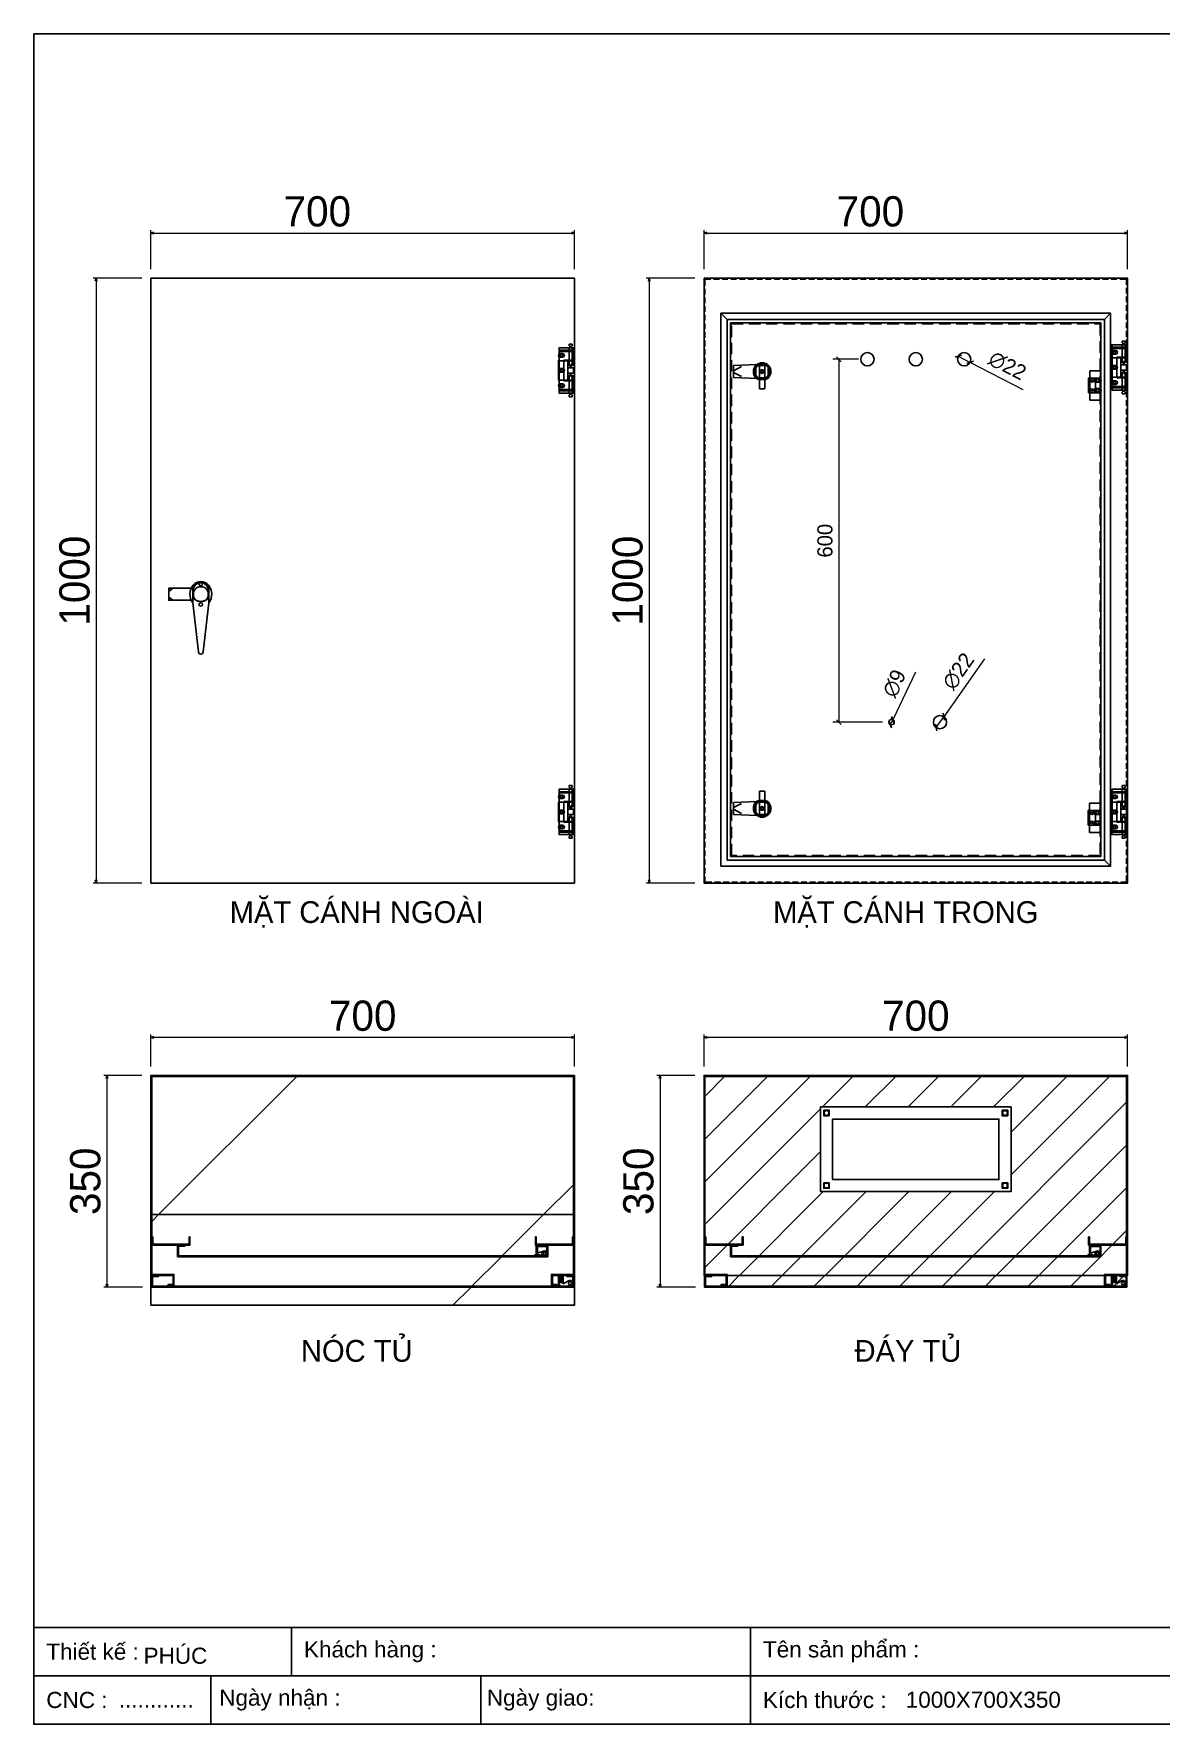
# Model space of a CAD drawing. Header units: millimetres. Extents: x 0 to 3953, y 0 to 2795.
# Drawn here: x 0 to 1863, y 0 to 2795 of the extents above; entities that cross this region are included whole.
import ezdxf

# ---------------------------------------------------------------- set-up
doc = ezdxf.new("R2010")
doc.units = ezdxf.units.MM
doc.linetypes.add('HIDDEN', pattern=[9.525, 6.35, -3.175])
doc.linetypes.add('HIDDEN2', pattern=[4.7625, 3.175, -1.5875])
doc.layers.add('Ghi chu', color=7, linetype='Continuous')
doc.layers.add('HEATER', color=1, linetype='Continuous')
doc.styles.add('Arial', font='arial.ttf')
doc.dimstyles.new('CNC', dxfattribs={"dimtxt": 50, "dimasz": 5, "dimexe": 5, "dimexo": 15, "dimgap": 10, "dimtad": 1, "dimdec": 0, "dimtxsty": 'Standard', "dimblk": 'OPEN30', "dimcen": 10, "dimclrd": 5, "dimclre": 5, "dimclrt": 3, "dimazin": 3, "dimtfac": 1, "dimtdec": 0, "dimtmove": 0, "dimatfit": 3, "dimldrblk": 'ARCHTICK', "dimlwd": 9, "dimlwe": 9})
doc.dimstyles.get("Standard").update_dxf_attribs({"dimtxt": 2.5, "dimasz": 2.5, "dimexe": 1.25, "dimexo": 0.625, "dimtad": 1, "dimcen": 2.5, "dimazin": 3, "dimtfac": 1, "dimtmove": 0, "dimatfit": 3})
pattern_1 = [(45, (0, 0), (-318.2, 318.2), [])]

# ---------------------------------------------------------------- blocks, each defined once
blk = doc.blocks.new('*D1')
at = {"color": 5, "lineweight": 9, "ltscale": 3, "transparency": 16777216}
for p, q in [((193.6, 2405.9), (193.6, 2470.6)), ((198.6, 2465.6), (888.6, 2465.6)), ((893.6, 2405.9), (893.6, 2470.6))]:
    blk.add_line(p, q, dxfattribs=at)
at = {"color": 0, "linetype": 'ByBlock', "lineweight": -2}
for p, q in [((193.6, 2465.6), (198.6, 2467)), ((198.6, 2464.3), (193.6, 2465.6)), ((193.6, 2465.6), (198.6, 2465.6)), ((888.6, 2467), (893.6, 2465.6)), ((893.6, 2465.6), (888.6, 2464.3)), ((893.6, 2465.6), (888.6, 2465.6))]:
    blk.add_line(p, q, dxfattribs=at)
at = {"layer": 'Defpoints', "color": 0, "ltscale": 3, "transparency": 16777216}
for p in [(893.6, 2465.6), (193.6, 2390.9), (893.6, 2390.9)]:
    blk.add_point(p, dxfattribs=at)
at = {"color": 3, "ltscale": 3, "transparency": 16777216, "insert": (468.6, 2501.2), "char_height": 50, "attachment_point": 5}
blk.add_mtext('700', dxfattribs=at)
blk = doc.blocks.new('_ArchTick')
at = {"color": 0, "const_width": 0.15}
blk.add_lwpolyline([(-0.5, -0.5), (0.5, 0.5)], dxfattribs=at)
blk = doc.blocks.new('_Open30')
at = {"color": 0, "linetype": 'ByBlock', "lineweight": -2}
for p, q in [((-1, 0.27), (0, 0)), ((0, 0), (-1, -0.27)), ((0, 0), (-1, 0))]:
    blk.add_line(p, q, dxfattribs=at)
blk = doc.blocks.new('*D2')
at = {"color": 5, "lineweight": 9, "ltscale": 3, "transparency": 16777216}
for p, q in [((178.6, 2390.9), (97.9, 2390.9)), ((102.9, 2385.9), (102.9, 1395.9)), ((178.6, 1390.9), (97.9, 1390.9))]:
    blk.add_line(p, q, dxfattribs=at)
at = {"color": 0, "linetype": 'ByBlock', "lineweight": -2}
for p, q in [((101.5, 2385.9), (102.9, 2390.9)), ((102.9, 2390.9), (104.2, 2385.9)), ((102.9, 2390.9), (102.9, 2385.9)), ((102.9, 1390.9), (101.5, 1395.9)), ((104.2, 1395.9), (102.9, 1390.9)), ((102.9, 1390.9), (102.9, 1395.9))]:
    blk.add_line(p, q, dxfattribs=at)
at = {"layer": 'Defpoints', "color": 0, "ltscale": 3, "transparency": 16777216}
for p in [(193.6, 2390.9), (102.9, 1390.9), (193.6, 1390.9)]:
    blk.add_point(p, dxfattribs=at)
at = {"color": 3, "ltscale": 3, "transparency": 16777216, "insert": (67.4, 1890.9), "char_height": 50, "attachment_point": 5, "rotation": 90}
blk.add_mtext('1000', dxfattribs=at)
blk = doc.blocks.new('MS308-2-1')
at = {"color": 1}
for p, q in [((-53, 4.6), (-46, 10)), ((-13.3, -14.2), (-13.3, 6.7)), ((-12.3, 6.7), (-12.3, -6.9)), ((12.3, 6.7), (12.3, -6.9)), ((13.3, 6.7), (13.3, -14.2)), ((-53, -4.6), (-46, -10)), ((-4, -95), (-13.3, -14.2)), ((13.3, -14.2), (4, -95))]:
    blk.add_line(p, q, dxfattribs=at)
blk.add_lwpolyline([(-15.8, -10), (-53, -10), (-53, 10), (-15.8, 10)], dxfattribs=at)
for centre, radius, start, end in [((0, 6.7), 13.3, 0, 180), ((0, 6.7), 12.3, 0, 180), ((0, 5.9), 17.7, 226.184, 313.816), ((0, -95), 4, 180, 0)]:
    blk.add_arc(centre, radius, start, end, dxfattribs=at)
blk.add_ellipse((0, 0), major_axis=(0, 21), ratio=0.857143, start_param=3.972003, end_param=8.594367, dxfattribs=at)
blk = doc.blocks.new('HL011-1-1')
at = {"color": 1}
for p, q in [((24, 70), (2, 70)), ((21.65, 81), (16.65, 81)), ((16.65, 81), (16.65, 78)), ((17.65, 78), (16.65, 78)), ((16.65, 75), (16.65, 49)), ((17.65, 75), (16.65, 75)), ((17.65, 75), (17.65, 78)), ((21.65, 78), (20.65, 78)), ((20.65, 75), (20.65, 78)), ((20.65, 75), (21.65, 75)), ((21.65, 78), (21.65, 81)), ((21.65, 49), (21.65, 75)), ((8, 54.5), (8, 20.5)), ((8, 54.5), (24, 54.5)), ((14.3, 53.5), (14.3, 21.5)), ((14.3, 46.5), (24, 46.5)), ((24, 42), (14.3, 42)), ((24, 33), (14.3, 33)), ((14.3, 28.5), (24, 28.5)), ((16.65, 49), (18.15, 44)), ((16.65, 26), (18.15, 31)), ((18.15, 44), (20.15, 44)), ((18.15, 31), (20.15, 31)), ((21.65, 49), (20.15, 44)), ((21.65, 26), (20.15, 31)), ((24, 5), (2, 5)), ((8, 20.5), (24, 20.5)), ((16.65, 0), (16.65, 26)), ((21.65, 26), (21.65, 0)), ((17.65, 0), (16.65, 0)), ((16.65, -6), (16.65, -3)), ((17.65, -3), (16.65, -3)), ((21.65, -6), (16.65, -6)), ((17.65, 0), (17.65, -3)), ((20.65, 0), (20.65, -3)), ((20.65, 0), (21.65, 0)), ((21.65, -3), (20.65, -3)), ((21.65, -3), (21.65, -6))]:
    blk.add_line(p, q, dxfattribs=at)
for points in [[(24, 20.5), (24, 0), (0, 0), (0, 75), (24, 75), (24, 54.5)], [(24, 28.5), (24, 21.5), (-1, 21.5), (-1, 53.5), (24, 53.5), (24, 46.5)], [(24, 42), (24, 33)]]:
    blk.add_lwpolyline(points, dxfattribs=at)
for points in [[(2, 71), (24, 71), (24, 69), (2, 69)], [(2, 4), (24, 4), (24, 6), (2, 6)]]:
    blk.add_lwpolyline(points, close=True, dxfattribs=at)
for centre in [(4, 62.5), (4, 37.5), (4, 12.5)]:
    blk.add_circle(centre, 2, dxfattribs=at)
blk = doc.blocks.new('*D3')
at = {"color": 5, "lineweight": 9, "ltscale": 3, "transparency": 16777216}
for p, q in [((1107.8, 2405.9), (1107.8, 2470.6)), ((1112.8, 2465.6), (1802.8, 2465.6)), ((1807.8, 2405.9), (1807.8, 2470.6))]:
    blk.add_line(p, q, dxfattribs=at)
at = {"color": 0, "linetype": 'ByBlock', "lineweight": -2}
for p, q in [((1107.8, 2465.6), (1112.8, 2467)), ((1112.8, 2464.3), (1107.8, 2465.6)), ((1107.8, 2465.6), (1112.8, 2465.6)), ((1802.8, 2467), (1807.8, 2465.6)), ((1807.8, 2465.6), (1802.8, 2464.3)), ((1807.8, 2465.6), (1802.8, 2465.6))]:
    blk.add_line(p, q, dxfattribs=at)
at = {"layer": 'Defpoints', "color": 0, "ltscale": 3, "transparency": 16777216}
for p in [(1807.8, 2465.6), (1107.8, 2390.9), (1807.8, 2390.9)]:
    blk.add_point(p, dxfattribs=at)
at = {"color": 3, "ltscale": 3, "transparency": 16777216, "insert": (1382.8, 2501.2), "char_height": 50, "attachment_point": 5}
blk.add_mtext('700', dxfattribs=at)
blk = doc.blocks.new('*D4')
at = {"color": 5, "lineweight": 9, "ltscale": 3, "transparency": 16777216}
for p, q in [((1092.8, 2390.9), (1012.1, 2390.9)), ((1017.1, 2385.9), (1017.1, 1395.9)), ((1092.8, 1390.9), (1012.1, 1390.9))]:
    blk.add_line(p, q, dxfattribs=at)
at = {"color": 0, "linetype": 'ByBlock', "lineweight": -2}
for p, q in [((1015.7, 2385.9), (1017.1, 2390.9)), ((1017.1, 2390.9), (1018.4, 2385.9)), ((1017.1, 2390.9), (1017.1, 2385.9)), ((1017.1, 1390.9), (1015.7, 1395.9)), ((1018.4, 1395.9), (1017.1, 1390.9)), ((1017.1, 1390.9), (1017.1, 1395.9))]:
    blk.add_line(p, q, dxfattribs=at)
at = {"layer": 'Defpoints', "color": 0, "ltscale": 3, "transparency": 16777216}
for p in [(1107.8, 2390.9), (1017.1, 1390.9), (1107.8, 1390.9)]:
    blk.add_point(p, dxfattribs=at)
at = {"color": 3, "ltscale": 3, "transparency": 16777216, "insert": (981.5, 1890.9), "char_height": 50, "attachment_point": 5, "rotation": 90}
blk.add_mtext('1000', dxfattribs=at)
blk = doc.blocks.new('HL011-1-2')
h = blk.add_hatch()
h.set_pattern_fill('ANSI31', color=2, scale=0.5, style=0)
h.paths.add_polyline_path([(6, 12), (2, 12), (2, 0), (6, 0)])
at = {"color": 1}
for p, q in [((3, 18), (0, 13)), ((0, 0), (0, 13)), ((8, 0), (0, 0)), ((19.1, 18), (3, 18)), ((8, 14), (8, 0)), ((8, 14), (16.7, 9))]:
    blk.add_line(p, q, dxfattribs=at)
blk.add_lwpolyline([(1.8, 16), (-1, 16), (-1, 18), (3, 18)], dxfattribs=at)
at = {"color": 2}
blk.add_lwpolyline([(2, 0), (2, 12), (6, 12), (6, 0)], dxfattribs=at)
at = {"color": 1}
blk.add_circle((19.1, 13.2), 2.5, dxfattribs=at)
blk.add_arc((19.1, 13.2), 4.85, 239.9368, 90, dxfattribs=at)
blk = doc.blocks.new('*D7')
at = {"color": 5, "lineweight": 9, "ltscale": 3, "transparency": 16777216}
for p, q in [((193.6, 1087.7), (193.6, 1140.7)), ((888.6, 1135.7), (198.6, 1135.7)), ((893.6, 1087.7), (893.6, 1140.7))]:
    blk.add_line(p, q, dxfattribs=at)
at = {"color": 0, "linetype": 'ByBlock', "lineweight": -2}
for p, q in [((193.6, 1135.7), (198.6, 1137)), ((198.6, 1134.3), (193.6, 1135.7)), ((193.6, 1135.7), (198.6, 1135.7)), ((888.6, 1137), (893.6, 1135.7)), ((893.6, 1135.7), (888.6, 1134.3)), ((893.6, 1135.7), (888.6, 1135.7))]:
    blk.add_line(p, q, dxfattribs=at)
at = {"layer": 'Defpoints', "color": 0, "ltscale": 3, "transparency": 16777216}
for p in [(193.6, 1135.7), (193.6, 1072.7), (893.6, 1072.7)]:
    blk.add_point(p, dxfattribs=at)
at = {"color": 3, "ltscale": 3, "transparency": 16777216, "insert": (543.6, 1171.2), "char_height": 50, "attachment_point": 5}
blk.add_mtext('700', dxfattribs=at)
blk = doc.blocks.new('HL036-1-2')
at = {"layer": 'Ghi chu', "color": 1}
for p, q in [((-3, 17.8), (-18.9, 17.8)), ((-18.9, 15.8), (-18.9, 17.8)), ((-12.1, 15.8), (-18.9, 15.8)), ((-16.4, 1), (-16.4, 14)), ((-15.6, 15), (-3.9, 17.7)), ((0, 0), (-15.4, 0)), ((-14.4, 3), (-14.4, 11.9)), ((0, 2), (-13.4, 2)), ((-13.1, 12.8), (-4.3, 9.8)), ((-6.2, 2), (-6.2, 0)), ((-1.2, 2), (-1.2, 0)), ((0, 0), (0, 2))]:
    blk.add_line(p, q, dxfattribs=at)
for radius in [4.1, 2.1]:
    blk.add_circle((-3, 13.7), radius, dxfattribs=at)
for centre, start, end in [((-15.4, 14), 102.9616, 180), ((-15.4, 1), 180, 270), ((-13.4, 11.9), 71.3254, 180), ((-13.4, 3), 180, 270)]:
    blk.add_arc(centre, 1, start, end, dxfattribs=at)
blk = doc.blocks.new('KHUNG CHUẨN')
at = {"color": 7}
for p, q in [((19889.2, -28535.2), (16919.2, -28535.2)), ((17239.2, -28535.2), (17239.2, -28595.2)), ((17809.2, -28535.2), (17809.2, -28655.2)), ((18939.2, -28595.2), (16919.2, -28595.2)), ((17139.2, -28595.2), (17139.2, -28655.2)), ((17474.2, -28595.2), (17474.2, -28655.2))]:
    blk.add_line(p, q, dxfattribs=at)
blk.add_lwpolyline([(16919.2, -26555.2), (19889.2, -26555.2), (19889.2, -28655.2), (16919.2, -28655.2)], close=True, dxfattribs=at)
at = {"color": 2, "char_height": 20, "attachment_point": 4, "style": 'Arial'}
for s, insert, width in [('  Thiết kế :', (16919.2, -28565.2), 917.634), ('  Khách hàng :', (17239.2, -28565.2), 917.634), ('  Tên sản phẩm :', (17809.2, -28565.2), 917.634), ('  CNC :', (16919.2, -28625.2), 917.634), ('  Ngày nhận :', (17134, -28625.2), 556.651), ('  Ngày giao:', (17466.3, -28625.2), 556.651), ('  Kích thước :', (17809.2, -28625.2), 917.634)]:
    blk.add_mtext(s, dxfattribs=dict(at, insert=insert, width=width))
at = {"color": 3, "style": 'Arial'}
for tag, p in [('#01', (17055.6, -28580.1)), ('#02', (17431.4, -28580.1)), ('#03', (18030.6, -28580.1)), ('#08', (18751.7, -28580.1)), ('#10', (19064.8, -28580.1)), ('#04', (17024.8, -28634.6)), ('#05', (17308.5, -28633)), ('#06', (17632.7, -28633.7)), ('#07', (18002, -28634.7)), ('#09', (18753.8, -28632.6)), ('#11', (19060.3, -28625.7)), ('#12', (19806.5, -28628.9))]:
    blk.add_attdef(tag, p, '', height=20, dxfattribs=at)
blk = doc.blocks.new('SDGFGHGHG')
at = {"layer": 'HEATER'}
for p, q in [((860892.9, 570780.5), (860931.6, 570782)), ((860892.9, 570760.5), (860892.9, 570780.5)), ((860892.9, 570771.9), (860906.3, 570778.7)), ((860892.9, 570769.1), (860906.3, 570762.4)), ((860892.9, 570760.5), (860931.6, 570759.1)), ((860935.9, 570742), (860935.9, 570784.3)), ((860937.5, 570771.3), (860939.5, 570771.3)), ((860937.5, 570769.8), (860939.5, 570769.8)), ((860939.5, 570773.5), (860939.5, 570771.3)), ((860939.5, 570769.8), (860939.5, 570767.6)), ((860941.3, 570773.5), (860941.3, 570771.3)), ((860941.3, 570771.3), (860943.4, 570771.3)), ((860941.3, 570769.8), (860941.3, 570767.6)), ((860941.3, 570769.8), (860943.4, 570769.8)), ((860944.9, 570742), (860944.9, 570784.3)), ((860935.9, 570742), (860944.9, 570742))]:
    blk.add_line(p, q, dxfattribs=at)
blk.add_circle((860940.4, 570770.5), 3.08, dxfattribs=at)
blk.add_arc((860940.4, 570770.5), 14.5, 288.08, 251.92, dxfattribs=at)
blk = doc.blocks.new('SĐFHGGH')
at = {"layer": 'HEATER'}
for points in [[(860928.8, 570702.4), (860927.4, 570702.4), (860927.4, 570708.4), (860928.8, 570708.4)], [(860943.4, 570717), (860943.4, 570718.4), (860937.4, 570718.4), (860937.4, 570717)], [(860952.1, 570702.4), (860953.4, 570702.4), (860953.4, 570708.4), (860952.1, 570708.4)], [(860943.4, 570693.8), (860943.4, 570692.4), (860937.4, 570692.4), (860937.4, 570693.8)]]:
    blk.add_lwpolyline(points, dxfattribs=at)
for start, end in [(104.4775, 165.5225), (14.4775, 75.5225), (194.4775, 255.5225), (284.4775, 345.5225)]:
    blk.add_arc((860940.4, 570705.4), 12, start, end, dxfattribs=at)
blk = doc.blocks.new('MS722')
for name, p in [('SDGFGHGHG', (-860940.4, -570770.5)), ('SĐFHGGH', (-860940.4, -570705.4))]:
    blk.add_blockref(name, p)
blk = doc.blocks.new('ovan6x9')
at = {"color": 2}
for p, q in [((2, 6), (8, 6)), ((2, 0), (8, 0))]:
    blk.add_line(p, q, dxfattribs=at)
for centre, start, end in [((2, 3), 90, 270), ((8, 3), 270, 90)]:
    blk.add_arc(centre, 3, start, end, dxfattribs=at)
blk = doc.blocks.new('HL036-1-1')
at = {"color": 1}
blk.add_line((9.5, 36.2), (9.5, 12.2), dxfattribs=at)
for points in [[(-2.5, 12.2), (17.5, 12.2), (17.5, 36.2), (-2.5, 36.2)], [(0, 48.5), (17.5, 48.5), (17.5, 0), (0, 0)]]:
    blk.add_lwpolyline(points, close=True, dxfattribs=at)
for centre, radius in [((3.5, 31.8), 2), ((12.7, 32.5), 2.5), ((3.5, 16.8), 2), ((12.7, 16), 2.5)]:
    blk.add_circle(centre, radius, dxfattribs=at)
blk = doc.blocks.new('*D10')
at = {"color": 5, "lineweight": 9, "ltscale": 3, "transparency": 16777216}
for p, q in [((178.6, 1072.7), (115.8, 1072.7)), ((120.8, 1067.7), (120.8, 727.7)), ((179.6, 722.7), (115.8, 722.7))]:
    blk.add_line(p, q, dxfattribs=at)
at = {"color": 0, "linetype": 'ByBlock', "lineweight": -2}
for p, q in [((119.5, 1067.7), (120.8, 1072.7)), ((120.8, 1072.7), (122.2, 1067.7)), ((120.8, 1072.7), (120.8, 1067.7)), ((120.8, 722.7), (119.5, 727.7)), ((122.2, 727.7), (120.8, 722.7)), ((120.8, 722.7), (120.8, 727.7))]:
    blk.add_line(p, q, dxfattribs=at)
at = {"layer": 'Defpoints', "color": 0, "ltscale": 3, "transparency": 16777216}
for p in [(193.6, 1072.7), (120.8, 722.7), (194.6, 722.7)]:
    blk.add_point(p, dxfattribs=at)
at = {"color": 3, "ltscale": 3, "transparency": 16777216, "insert": (85.3, 897.7), "char_height": 50, "attachment_point": 5, "rotation": 90}
blk.add_mtext('350', dxfattribs=at)
blk = doc.blocks.new('*D11')
at = {"color": 5, "lineweight": 9, "ltscale": 3, "transparency": 16777216}
for p, q in [((1107.8, 1087.7), (1107.8, 1140.7)), ((1802.8, 1135.7), (1112.8, 1135.7)), ((1807.8, 1087.7), (1807.8, 1140.7))]:
    blk.add_line(p, q, dxfattribs=at)
at = {"color": 0, "linetype": 'ByBlock', "lineweight": -2}
for p, q in [((1107.8, 1135.7), (1112.8, 1137)), ((1112.8, 1134.3), (1107.8, 1135.7)), ((1107.8, 1135.7), (1112.8, 1135.7)), ((1802.8, 1137), (1807.8, 1135.7)), ((1807.8, 1135.7), (1802.8, 1134.3)), ((1807.8, 1135.7), (1802.8, 1135.7))]:
    blk.add_line(p, q, dxfattribs=at)
at = {"layer": 'Defpoints', "color": 0, "ltscale": 3, "transparency": 16777216}
for p in [(1107.8, 1135.7), (1107.8, 1072.7), (1807.8, 1072.7)]:
    blk.add_point(p, dxfattribs=at)
at = {"color": 3, "ltscale": 3, "transparency": 16777216, "insert": (1457.8, 1171.2), "char_height": 50, "attachment_point": 5}
blk.add_mtext('700', dxfattribs=at)
blk = doc.blocks.new('*D12')
at = {"color": 5, "lineweight": 9, "ltscale": 3, "transparency": 16777216}
for p, q in [((1092.8, 1072.7), (1030, 1072.7)), ((1035, 1067.7), (1035, 727.7)), ((1093.8, 722.7), (1030, 722.7))]:
    blk.add_line(p, q, dxfattribs=at)
at = {"color": 0, "linetype": 'ByBlock', "lineweight": -2}
for p, q in [((1033.7, 1067.7), (1035, 1072.7)), ((1035, 1072.7), (1036.3, 1067.7)), ((1035, 1072.7), (1035, 1067.7)), ((1035, 722.7), (1033.7, 727.7)), ((1036.3, 727.7), (1035, 722.7)), ((1035, 722.7), (1035, 727.7))]:
    blk.add_line(p, q, dxfattribs=at)
at = {"layer": 'Defpoints', "color": 0, "ltscale": 3, "transparency": 16777216}
for p in [(1107.8, 1072.7), (1035, 722.7), (1108.8, 722.7)]:
    blk.add_point(p, dxfattribs=at)
at = {"color": 3, "ltscale": 3, "transparency": 16777216, "insert": (999.5, 897.7), "char_height": 50, "attachment_point": 5, "rotation": 90}
blk.add_mtext('350', dxfattribs=at)
blk = doc.blocks.new('*D15')
at = {"color": 0, "linetype": 'ByBlock', "lineweight": -2}
for p, q in [((1522.6, 2260.3), (1533.4, 2263.7)), ((1552.9, 2253.6), (1542.1, 2250.1))]:
    blk.add_line(p, q, dxfattribs=at)
at = {"color": 5, "lineweight": 9, "ltscale": 3, "transparency": 16777216}
for p in [(1528, 2262), (1635.1, 2206.2)]:
    blk.add_line(p, (1547.5, 2251.8), dxfattribs=at)
at = {"layer": 'Defpoints', "color": 0, "ltscale": 3, "transparency": 16777216}
for p in [(1528, 2262), (1547.5, 2251.8)]:
    blk.add_point(p, dxfattribs=at)
at = {"color": 3, "ltscale": 3, "transparency": 16777216, "insert": (1609.2, 2246.2), "char_height": 25, "attachment_point": 5, "rotation": 332.4991}
blk.add_mtext('∅22', dxfattribs=at)
blk = doc.blocks.new('*D16')
at = {"color": 5, "lineweight": 9, "ltscale": 3, "transparency": 16777216}
for p in [(1571.2, 1761.4), (1491.4, 1647.9)]:
    blk.add_line(p, (1504.1, 1665.9), dxfattribs=at)
at = {"color": 0, "linetype": 'ByBlock', "lineweight": -2}
for p, q in [((1492.4, 1642.4), (1490.5, 1653.5)), ((1503.1, 1671.5), (1505.1, 1660.4))]:
    blk.add_line(p, q, dxfattribs=at)
at = {"layer": 'Defpoints', "color": 0, "ltscale": 3, "transparency": 16777216}
for p in [(1504.1, 1665.9), (1491.4, 1647.9)]:
    blk.add_point(p, dxfattribs=at)
at = {"color": 3, "ltscale": 3, "transparency": 16777216, "insert": (1528.2, 1741.1), "char_height": 25, "attachment_point": 5, "rotation": 54.9128}
blk.add_mtext('∅22', dxfattribs=at)
blk = doc.blocks.new('*D17')
at = {"color": 5, "lineweight": 9, "ltscale": 3, "transparency": 16777216}
for p in [(1457.1, 1739.6), (1415.8, 1652.9)]:
    blk.add_line(p, (1419.7, 1661), dxfattribs=at)
at = {"color": 0, "linetype": 'ByBlock', "lineweight": -2}
for p, q in [((1417.7, 1647.5), (1413.9, 1658.2)), ((1417.8, 1666.3), (1421.6, 1655.7))]:
    blk.add_line(p, q, dxfattribs=at)
at = {"layer": 'Defpoints', "color": 0, "ltscale": 3, "transparency": 16777216}
for p in [(1415.8, 1652.9), (1419.7, 1661)]:
    blk.add_point(p, dxfattribs=at)
at = {"color": 3, "ltscale": 3, "transparency": 16777216, "insert": (1422.3, 1720.9), "char_height": 25, "attachment_point": 5, "rotation": 64.5324}
blk.add_mtext('∅9', dxfattribs=at)
blk = doc.blocks.new('*D18')
at = {"color": 5, "lineweight": 9, "ltscale": 3, "transparency": 16777216}
for p, q in [((1362.8, 2256.9), (1320.5, 2256.9)), ((1330.5, 2256.9), (1330.5, 1656.9)), ((1402.8, 1656.9), (1320.5, 1656.9))]:
    blk.add_line(p, q, dxfattribs=at)
at = {"color": 0, "linetype": 'ByBlock', "lineweight": -2}
for p, q in [((1334.5, 2252.9), (1326.5, 2260.9)), ((1326.5, 1660.9), (1334.5, 1652.9))]:
    blk.add_line(p, q, dxfattribs=at)
at = {"layer": 'Defpoints', "color": 0, "ltscale": 3, "transparency": 16777216}
for p in [(1377.8, 2256.9), (1330.5, 1656.9), (1417.8, 1656.9)]:
    blk.add_point(p, dxfattribs=at)
at = {"color": 3, "ltscale": 3, "transparency": 16777216, "insert": (1307.7, 1956.9), "char_height": 25, "attachment_point": 5, "rotation": 90}
blk.add_mtext('600', dxfattribs=at)

msp = doc.modelspace()

# ---------------------------------------------------------------- hatches: boundary and pattern name
at = {"ltscale": 3}
h = msp.add_hatch(dxfattribs=at)
h.set_pattern_fill('ANSI31', color=256, scale=60, style=0)
h.set_pattern_definition(pattern_1)
h.paths.add_polyline_path([(195.07, 842.652), (892.07, 842.652), (892.07, 1071.152), (195.07, 1071.152)])
h = msp.add_hatch(dxfattribs=at)
h.set_pattern_fill('ANSI31', color=256, scale=20, style=0)
h.set_pattern_definition([(45, (0, 0), (-35.3553, 35.3553), [])])
h.paths.add_polyline_path([(1107.757, 742.152), (1807.757, 742.152), (1807.757, 1072.652), (1107.757, 1072.652)])
h.paths.add_polyline_path([(1300.257, 1020.652), (1300.257, 880.652), (1615.257, 880.652), (1615.257, 1020.652)], flags=0)
h = msp.add_hatch(dxfattribs=at)
h.set_pattern_fill('ANSI31', color=256, scale=60, style=0)
h.set_pattern_definition(pattern_1)
h.paths.add_polyline_path([(893.57, 692.652), (893.57, 742.152), (857.07, 742.152), (857.07, 727.152), (865.07, 727.152), (865.07, 725.652), (855.57, 725.652), (855.57, 743.652), (892.07, 743.652), (892.07, 842.652), (195.07, 842.652), (195.07, 805.652), (196.57, 805.652), (196.57, 793.652), (256.57, 793.652), (256.57, 805.652), (258.07, 805.652), (258.07, 792.152), (249.07, 792.152), (249.07, 790.352), (239.07, 790.352), (239.07, 774.352), (848.07, 774.352), (848.07, 790.352), (838.07, 790.352), (838.07, 791.852), (849.57, 791.852), (849.57, 772.852), (237.57, 772.852), (237.57, 792.152), (195.07, 792.152), (195.07, 743.652), (231.57, 743.652), (231.57, 725.652), (222.07, 725.652), (222.07, 727.152), (230.07, 727.152), (230.07, 742.152), (193.57, 742.152), (193.57, 692.652)])
h.paths.add_polyline_path([(194.57, 722.652), (194.57, 741.652), (206.07, 741.652), (206.07, 740.152), (196.07, 740.152), (196.07, 724.152), (891.07, 724.152), (891.07, 740.152), (881.07, 740.152), (881.07, 741.652), (892.57, 741.652), (892.57, 722.652)], flags=16)
h = msp.add_hatch(dxfattribs=at)
h.set_pattern_fill('ANSI31', color=6, scale=20, angle=90, style=0)
h.set_pattern_definition([(225, (0, 0), (35.3553, -35.3553), [])])
h.paths.add_polyline_path([(1108.757, 741.652), (1806.757, 741.652), (1806.757, 722.652), (1108.757, 722.652)])

# ---------------------------------------------------------------- linework, layer by layer
for p, q in [((1135.757, 2332.929), (1145.757, 2322.929)), ((1769.757, 2322.929), (1779.757, 2332.929)), ((1769.757, 1428.929), (1779.757, 1418.929)), ((193.57, 842.652), (893.57, 842.652))]:
    msp.add_line(p, q, dxfattribs=at)
for points in [[(193.57, 2390.929), (893.57, 2390.929), (893.57, 1390.929), (193.57, 1390.929)], [(1107.757, 2390.929), (1807.757, 2390.929), (1807.757, 1390.929), (1107.757, 1390.929)], [(1135.757, 2332.929), (1779.757, 2332.929), (1779.757, 1418.929), (1135.757, 1418.929)], [(1145.757, 2322.929), (1769.757, 2322.929), (1769.757, 1428.929), (1145.757, 1428.929)], [(193.57, 692.652), (893.57, 692.652), (893.57, 1072.652), (193.57, 1072.652)], [(1107.757, 742.152), (1807.757, 742.152), (1807.757, 1072.652), (1107.757, 1072.652)], [(1108.757, 741.652), (1806.757, 741.652), (1806.757, 722.652), (1108.757, 722.652)]]:
    msp.add_lwpolyline(points, close=True, dxfattribs=at)
at = {"linetype": 'HIDDEN2', "ltscale": 3}
msp.add_lwpolyline([(1109.257, 2389.429), (1806.257, 2389.429), (1806.257, 1392.429), (1109.257, 1392.429)], close=True, dxfattribs=at)
at = {"color": 6, "ltscale": 3}
msp.add_lwpolyline([(1151.757, 2316.929), (1763.757, 2316.929), (1763.757, 1434.929), (1151.757, 1434.929)], close=True, dxfattribs=at)
at = {"color": 6, "linetype": 'HIDDEN', "ltscale": 3}
msp.add_lwpolyline([(1153.257, 2315.429), (1762.257, 2315.429), (1762.257, 1436.429), (1153.257, 1436.429)], close=True, dxfattribs=at)
at = {"color": 2}
for points in [[(874.07, 2260.429, 1), (874.07, 2266.429), (870.07, 2266.429, 1), (870.07, 2260.429)], [(1788.257, 2265.429, 1), (1788.257, 2271.429), (1784.257, 2271.429, 1), (1784.257, 2265.429)], [(874.07, 2235.429, 1), (874.07, 2241.429), (870.07, 2241.429, 1), (870.07, 2235.429)], [(1788.257, 2240.429, 1), (1788.257, 2246.429), (1784.257, 2246.429, 1), (1784.257, 2240.429)], [(874.07, 2210.429, 1), (874.07, 2216.429), (870.07, 2216.429, 1), (870.07, 2210.429)], [(1788.257, 2215.429, 1), (1788.257, 2221.429), (1784.257, 2221.429, 1), (1784.257, 2215.429)], [(874.07, 1536.429, -1), (874.07, 1530.429), (870.07, 1530.429, -1), (870.07, 1536.429)], [(874.07, 1511.429, -1), (874.07, 1505.429), (870.07, 1505.429, -1), (870.07, 1511.429)], [(1788.257, 1536.429, -1), (1788.257, 1530.429), (1784.257, 1530.429, -1), (1784.257, 1536.429)], [(1788.257, 1511.429, -1), (1788.257, 1505.429), (1784.257, 1505.429, -1), (1784.257, 1511.429)], [(874.07, 1486.429, -1), (874.07, 1480.429), (870.07, 1480.429, -1), (870.07, 1486.429)], [(1788.257, 1486.429, -1), (1788.257, 1480.429), (1784.257, 1480.429, -1), (1784.257, 1486.429)]]:
    msp.add_lwpolyline(points, format="xyb", close=True, dxfattribs=at)
at = {"color": 2, "ltscale": 3}
for points in [[(1193.507, 2246.879), (1214.007, 2246.879), (1214.007, 2226.379), (1193.507, 2226.379)], [(1193.507, 1503.979), (1214.007, 1503.979), (1214.007, 1524.479), (1193.507, 1524.479)]]:
    msp.add_lwpolyline(points, close=True, dxfattribs=at)
at = {"color": 7}
for points in [[(865.07, 727.152), (857.07, 727.152), (857.07, 742.152), (893.57, 742.152), (893.57, 1072.652), (193.57, 1072.652), (193.57, 742.152), (230.07, 742.152), (230.07, 727.152), (222.07, 727.152), (222.07, 725.652), (231.57, 725.652), (231.57, 743.652), (195.07, 743.652), (195.07, 1071.152), (892.07, 1071.152), (892.07, 743.652), (855.57, 743.652), (855.57, 725.652), (865.07, 725.652)], [(1779.257, 727.152), (1771.257, 727.152), (1771.257, 742.152), (1807.757, 742.152), (1807.757, 1072.652), (1107.757, 1072.652), (1107.757, 742.152), (1144.257, 742.152), (1144.257, 727.152), (1136.257, 727.152), (1136.257, 725.652), (1145.757, 725.652), (1145.757, 743.652), (1109.257, 743.652), (1109.257, 1071.152), (1806.257, 1071.152), (1806.257, 743.652), (1769.757, 743.652), (1769.757, 725.652), (1779.257, 725.652)], [(1300.257, 1020.652), (1615.257, 1020.652), (1615.257, 880.652), (1300.257, 880.652)]]:
    msp.add_lwpolyline(points, close=True, dxfattribs=at)
at = {"color": 2}
for points in [[(1314.757, 1006.152), (1305.757, 1006.152), (1305.757, 1015.152), (1314.757, 1015.152)], [(1600.757, 1006.152), (1609.757, 1006.152), (1609.757, 1015.152), (1600.757, 1015.152)], [(1320.257, 1000.652), (1595.257, 1000.652), (1595.257, 900.652), (1320.257, 900.652)], [(1314.757, 895.152), (1305.757, 895.152), (1305.757, 886.152), (1314.757, 886.152)], [(1600.757, 895.152), (1609.757, 895.152), (1609.757, 886.152), (1600.757, 886.152)]]:
    msp.add_lwpolyline(points, close=True, dxfattribs=at)
at = {"color": 3}
for points in [[(196.57, 805.652), (196.57, 793.652), (256.57, 793.652), (256.57, 805.652), (258.07, 805.652), (258.07, 792.152), (195.07, 792.152), (195.07, 805.652)], [(890.57, 805.652), (890.57, 793.652), (830.57, 793.652), (830.57, 805.652), (829.07, 805.652), (829.07, 792.152), (892.07, 792.152), (892.07, 805.652)], [(1110.757, 805.652), (1110.757, 793.652), (1170.757, 793.652), (1170.757, 805.652), (1172.257, 805.652), (1172.257, 792.152), (1109.257, 792.152), (1109.257, 805.652)], [(1804.757, 805.652), (1804.757, 793.652), (1744.757, 793.652), (1744.757, 805.652), (1743.257, 805.652), (1743.257, 792.152), (1806.257, 792.152), (1806.257, 805.652)]]:
    msp.add_lwpolyline(points, close=True, dxfattribs=at)
at = {"color": 6}
for points in [[(838.07, 790.352), (848.07, 790.352), (848.07, 774.352), (239.07, 774.352), (239.07, 790.352), (249.07, 790.352), (249.07, 791.852), (237.57, 791.852), (237.57, 772.852), (849.57, 772.852), (849.57, 791.852), (838.07, 791.852)], [(1752.257, 790.352), (1762.257, 790.352), (1762.257, 774.352), (1153.257, 774.352), (1153.257, 790.352), (1163.257, 790.352), (1163.257, 791.852), (1151.757, 791.852), (1151.757, 772.852), (1763.757, 772.852), (1763.757, 791.852), (1752.257, 791.852)], [(881.07, 740.152), (891.07, 740.152), (891.07, 724.152), (196.07, 724.152), (196.07, 740.152), (206.07, 740.152), (206.07, 741.652), (194.57, 741.652), (194.57, 722.652), (892.57, 722.652), (892.57, 741.652), (881.07, 741.652)], [(1795.257, 740.152), (1805.257, 740.152), (1805.257, 724.152), (1110.257, 724.152), (1110.257, 740.152), (1120.257, 740.152), (1120.257, 741.652), (1108.757, 741.652), (1108.757, 722.652), (1806.757, 722.652), (1806.757, 741.652), (1795.257, 741.652)]]:
    msp.add_lwpolyline(points, close=True, dxfattribs=at)
at = {"color": 2, "ltscale": 3}
for centre, radius in [((1377.757, 2256.929), 11), ((1457.757, 2256.929), 11), ((1537.757, 2256.929), 11), ((1417.757, 1656.929), 4.5), ((1497.757, 1656.929), 11)]:
    msp.add_circle(centre, radius, dxfattribs=at)
at = {"color": 2}
for centre, radius in [((275.97, 1868.429), 12.5), ((275.97, 1885.429), 3), ((275.97, 1851.429), 3)]:
    msp.add_circle(centre, radius, dxfattribs=at)
at = {"color": 7}
for centre in [(1310.257, 1010.652), (1605.257, 1010.652), (1310.257, 890.652), (1605.257, 890.652)]:
    msp.add_circle(centre, 4, dxfattribs=at)

# ---------------------------------------------------------------- block references
at = {"color": 3}
ref = msp.add_blockref('KHUNG CHUẨN', (-22519.521, 38140.017), dxfattribs=dict(at, xscale=1.331000000005587, yscale=1.331000000005587, zscale=1.331000000005587))
ref.add_attrib('#07', '1000X700X350', (1441.152, 27.181), dxfattribs={"color": 3, "height": 26.62, "style": 'Arial'})
ref.add_attrib('#01', 'PHÚC', (181.449, 99.902), dxfattribs={"color": 3, "height": 26.62, "style": 'Arial'})
ref.add_attrib('#04', '............', (140.442, 27.338), dxfattribs={"color": 3, "height": 26.62, "style": 'Arial'})
at = {"color": 7}
for name, p in [('HL011-1-1', (868.07, 2200.929)), ('HL011-1-1', (1782.257, 2205.929)), ('MS722', (1203.757, 2236.629)), ('HL036-1-1', (1745.457, 2189.429)), ('ovan6x9', (1753.157, 2218.929)), ('ovan6x9', (1753.157, 2202.429)), ('MS308-2-1', (275.97, 1868.429)), ('HL036-1-1', (1745.057, 1474.429)), ('ovan6x9', (1752.757, 1503.929)), ('ovan6x9', (1752.757, 1487.429))]:
    msp.add_blockref(name, p, dxfattribs=at)
at = {"color": 7, "xscale": -1, "rotation": 180}
for name, p in [('HL011-1-1', (868.07, 1545.929)), ('MS722', (1203.757, 1514.229)), ('HL011-1-1', (1782.257, 1545.929)), ('HL036-1-2', (846.97, 792.152)), ('HL036-1-2', (1761.157, 792.152)), ('HL011-1-2', (867.07, 742.152)), ('HL011-1-2', (1781.257, 742.152))]:
    msp.add_blockref(name, p, dxfattribs=at)

# ---------------------------------------------------------------- texts
at = {"color": 2, "char_height": 36, "width": 775, "attachment_point": 5}
for s, insert in [('MẶT CÁNH NGOÀI', (533.754, 1338.863)), ('MẶT CÁNH TRONG', (1441.196, 1338.863)), ('NÓC TỦ', (533.754, 617.044)), ('ĐÁY TỦ', (1444.843, 617.044))]:
    msp.add_mtext(s, dxfattribs=dict(at, insert=insert))

# ---------------------------------------------------------------- dimensions: what is measured, and where the dimension line sits
at = {"ltscale": 3}
for base, p1, p2, picture, middle in [((893.57, 2465.641), (193.57, 2390.929), (893.57, 2390.929), '*D1', (468.57, 2465.641)), ((1807.757, 2465.641), (1107.757, 2390.929), (1807.757, 2390.929), '*D3', (1382.757, 2465.641))]:
    dim = msp.add_linear_dim(base=base, p1=p1, p2=p2, dimstyle='CNC', dxfattribs=at)
    dim.commit()
    dim.dimension.update_dxf_attribs({"geometry": picture, "text_midpoint": middle, "dimtype": 160})
for base, p1, p2, dimstyle, picture, middle in [((102.884, 1390.929), (193.57, 2390.929), (193.57, 1390.929), 'CNC', '*D2', (67.355, 1890.929)), ((1017.072, 1390.929), (1107.757, 2390.929), (1107.757, 1390.929), 'CNC', '*D4', (981.543, 1890.929)), ((1330.494, 1656.929), (1377.757, 2256.929), (1417.757, 1656.929), 'Standard', '*D18', (1307.729, 1956.929)), ((120.819, 722.652), (193.57, 1072.652), (194.57, 722.652), 'CNC', '*D10', (85.273, 897.652)), ((1035.006, 722.652), (1107.757, 1072.652), (1108.757, 722.652), 'CNC', '*D12', (999.461, 897.652))]:
    dim = msp.add_linear_dim(base=base, p1=p1, p2=p2, angle=90, dimstyle=dimstyle, dxfattribs=at)
    dim.commit()
    dim.dimension.update_dxf_attribs({"geometry": picture, "text_midpoint": middle})
dim = msp.add_diameter_dim_2p(p1=(1528, 2262.008), p2=(1547.514, 2251.849), dimstyle='Standard', dxfattribs=at)
dim.commit()
dim.dimension.update_dxf_attribs({"geometry": '*D15', "text_midpoint": (1609.243, 2246.166)})
for p1, p2, picture, middle in [((1491.434, 1647.927), (1504.08, 1665.93), '*D16', (1547.393, 1727.587)), ((1415.822, 1652.866), (1419.692, 1660.991), '*D17', (1443.444, 1710.86))]:
    dim = msp.add_diameter_dim_2p(p1=p1, p2=p2, dimstyle='Standard', dxfattribs=at)
    dim.commit()
    dim.dimension.update_dxf_attribs({"geometry": picture, "text_midpoint": middle, "dimtype": 163})
for base, p1, p2, picture, middle in [((193.57, 1135.682), (893.57, 1072.652), (193.57, 1072.652), '*D7', (543.57, 1171.211)), ((1107.757, 1135.682), (1807.757, 1072.652), (1107.757, 1072.652), '*D11', (1457.757, 1171.211))]:
    dim = msp.add_linear_dim(base=base, p1=p1, p2=p2, dimstyle='CNC', dxfattribs=at)
    dim.commit()
    dim.dimension.update_dxf_attribs({"geometry": picture, "text_midpoint": middle})

doc.saveas('drawing.dxf')
